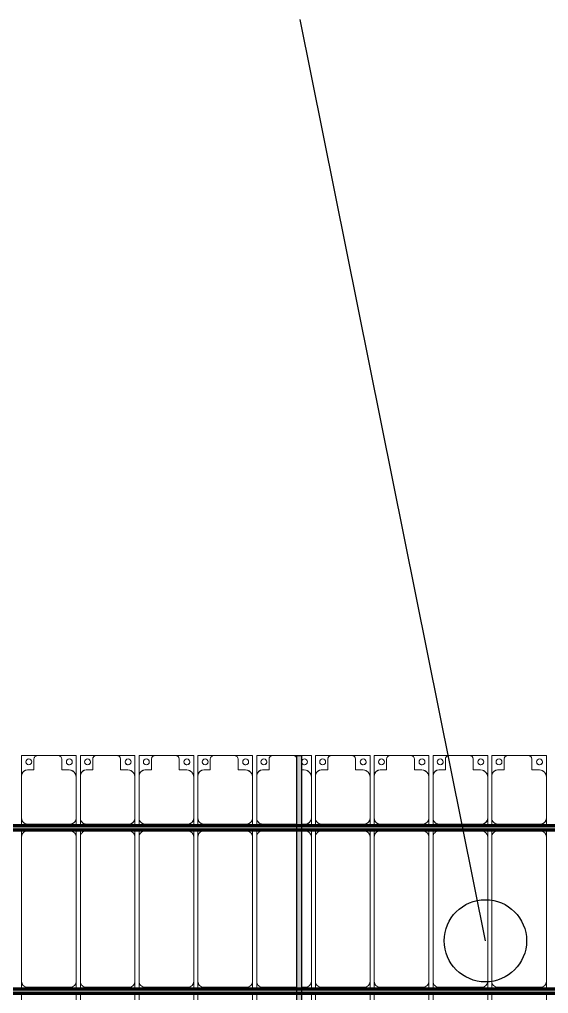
# Model space of a CAD drawing. Header units: millimetres. Extents: x -291190 to 146725, y 19759 to 185158.
# Drawn here: x -33923 to -29423, y 157191 to 165483 of the extents above; entities that cross this region are included whole.
import ezdxf

# ---------------------------------------------------------------- set-up
doc = ezdxf.new("R2010")
doc.units = ezdxf.units.MM
doc.layers.add('A-GENM', color=13, linetype='Continuous', lineweight=9)
doc.layers.add('S-BEAM', color=12, linetype='Continuous', lineweight=9)
doc.layers.add('GC-BICH NEO', color=6, linetype='Continuous')
doc.layers.add('GC-DAY NEO', color=5, linetype='Continuous')

# ---------------------------------------------------------------- blocks, each defined once
blk = doc.blocks.new('Dải phao đi lại kèm đỡ invester - DẢI PHAO ĐI LẠI-60252-KHUNG KẾT CẤU BÈ PIN 4')
at = {"layer": 'A-GENM', "color": 7}
for p, q in [((94258.4, 713.3), (94258.4, 769.7)), ((94258.4, 713.3), (94258.4, 769.7)), ((94723.4, 769.7), (94723.4, 713.3)), ((94723.4, 769.7), (94723.4, 713.3)), ((94758.4, 713.3), (94758.4, 769.7)), ((94758.4, 713.3), (94758.4, 769.7)), ((95223.4, 769.7), (95223.4, 713.3)), ((95223.4, 769.7), (95223.4, 713.3)), ((95258.4, 713.3), (95258.4, 769.7)), ((95258.4, 713.3), (95258.4, 769.7)), ((95723.4, 769.7), (95723.4, 713.3)), ((95723.4, 769.7), (95723.4, 713.3)), ((95758.4, 713.3), (95758.4, 769.7)), ((95758.4, 713.3), (95758.4, 769.7)), ((96223.4, 769.7), (96223.4, 713.3)), ((96223.4, 769.7), (96223.4, 713.3)), ((96258.4, 713.3), (96258.4, 769.7)), ((96258.4, 713.3), (96258.4, 769.7)), ((96723.4, 769.7), (96723.4, 713.3)), ((96723.4, 769.7), (96723.4, 713.3)), ((96758.4, 713.3), (96758.4, 769.7)), ((96758.4, 713.3), (96758.4, 769.7)), ((97223.4, 769.7), (97223.4, 713.3)), ((97223.4, 769.7), (97223.4, 713.3)), ((97258.4, 713.3), (97258.4, 769.7)), ((97258.4, 713.3), (97258.4, 769.7)), ((97723.4, 769.7), (97723.4, 713.3)), ((97723.4, 769.7), (97723.4, 713.3)), ((97758.4, 713.3), (97758.4, 769.7)), ((97758.4, 713.3), (97758.4, 769.7)), ((98223.4, 769.7), (98223.4, 713.3)), ((98223.4, 769.7), (98223.4, 713.3)), ((98258.4, 713.3), (98258.4, 769.7)), ((98258.4, 713.3), (98258.4, 769.7)), ((98723.4, 769.7), (98723.4, 713.3)), ((98723.4, 769.7), (98723.4, 713.3)), ((94258.4, 610.3), (94258.4, 673.3)), ((94258.4, 610.3), (94258.4, 673.3)), ((94723.4, 673.3), (94723.4, 610.3)), ((94723.4, 673.3), (94723.4, 610.3)), ((94758.4, 610.3), (94758.4, 673.3)), ((94758.4, 610.3), (94758.4, 673.3)), ((95223.4, 673.3), (95223.4, 610.3)), ((95223.4, 673.3), (95223.4, 610.3)), ((95258.4, 610.3), (95258.4, 673.3)), ((95258.4, 610.3), (95258.4, 673.3)), ((95723.4, 673.3), (95723.4, 610.3)), ((95723.4, 673.3), (95723.4, 610.3)), ((95758.4, 610.3), (95758.4, 673.3)), ((95758.4, 610.3), (95758.4, 673.3)), ((96223.4, 673.3), (96223.4, 610.3)), ((96223.4, 673.3), (96223.4, 610.3)), ((96258.4, 610.3), (96258.4, 673.3)), ((96258.4, 610.3), (96258.4, 673.3)), ((96723.4, 673.3), (96723.4, 610.3)), ((96723.4, 673.3), (96723.4, 610.3)), ((96758.4, 610.3), (96758.4, 673.3)), ((96758.4, 610.3), (96758.4, 673.3)), ((97223.4, 673.3), (97223.4, 610.3)), ((97223.4, 673.3), (97223.4, 610.3)), ((97258.4, 610.3), (97258.4, 673.3)), ((97258.4, 610.3), (97258.4, 673.3)), ((97723.4, 673.3), (97723.4, 610.3)), ((97723.4, 673.3), (97723.4, 610.3)), ((97758.4, 610.3), (97758.4, 673.3)), ((97758.4, 610.3), (97758.4, 673.3)), ((98223.4, 673.3), (98223.4, 610.3)), ((98223.4, 673.3), (98223.4, 610.3)), ((98258.4, 610.3), (98258.4, 673.3)), ((98258.4, 610.3), (98258.4, 673.3)), ((98723.4, 673.3), (98723.4, 610.3)), ((98723.4, 673.3), (98723.4, 610.3)), ((94258.4, 610.3), (94258.4, -620.3)), ((94673.4, 660.3), (94308.4, 660.3)), ((94723.4, -620.3), (94723.4, 610.3)), ((94758.4, 610.3), (94758.4, -620.3)), ((95173.4, 660.3), (94808.4, 660.3)), ((95223.4, -620.3), (95223.4, 610.3)), ((95258.4, 610.3), (95258.4, -620.3)), ((95673.4, 660.3), (95308.4, 660.3)), ((95723.4, -620.3), (95723.4, 610.3)), ((95758.4, 610.3), (95758.4, -620.3)), ((96173.4, 660.3), (95808.4, 660.3)), ((96223.4, -620.3), (96223.4, 610.3)), ((96258.4, 610.3), (96258.4, -620.3)), ((96341.4, 660.3), (96308.4, 660.3)), ((96673.4, 660.3), (96381.4, 660.3)), ((96723.4, -620.3), (96723.4, 610.3)), ((96758.4, 610.3), (96758.4, -620.3)), ((97173.4, 660.3), (96808.4, 660.3)), ((97223.4, -620.3), (97223.4, 610.3)), ((97258.4, 610.3), (97258.4, -620.3)), ((97673.4, 660.3), (97308.4, 660.3)), ((97723.4, -620.3), (97723.4, 610.3)), ((97758.4, 610.3), (97758.4, -620.3)), ((98173.4, 660.3), (97808.4, 660.3)), ((98223.4, -620.3), (98223.4, 610.3)), ((98258.4, 610.3), (98258.4, -620.3)), ((98673.4, 660.3), (98308.4, 660.3)), ((98723.4, -620.3), (98723.4, 610.3)), ((94258.4, -676.7), (94258.4, -620.3)), ((94258.4, -676.7), (94258.4, -620.3)), ((94723.4, -620.3), (94723.4, -676.7)), ((94723.4, -620.3), (94723.4, -676.7)), ((94758.4, -676.7), (94758.4, -620.3)), ((94758.4, -676.7), (94758.4, -620.3)), ((95223.4, -620.3), (95223.4, -676.7)), ((95223.4, -620.3), (95223.4, -676.7)), ((95258.4, -676.7), (95258.4, -620.3)), ((95258.4, -676.7), (95258.4, -620.3)), ((95723.4, -620.3), (95723.4, -676.7)), ((95723.4, -620.3), (95723.4, -676.7)), ((95758.4, -676.7), (95758.4, -620.3)), ((95758.4, -676.7), (95758.4, -620.3)), ((96223.4, -620.3), (96223.4, -676.7)), ((96223.4, -620.3), (96223.4, -676.7)), ((96258.4, -676.7), (96258.4, -620.3)), ((96258.4, -676.7), (96258.4, -620.3)), ((96723.4, -620.3), (96723.4, -676.7)), ((96723.4, -620.3), (96723.4, -676.7)), ((96758.4, -676.7), (96758.4, -620.3)), ((96758.4, -676.7), (96758.4, -620.3)), ((97223.4, -620.3), (97223.4, -676.7)), ((97223.4, -620.3), (97223.4, -676.7)), ((97258.4, -676.7), (97258.4, -620.3)), ((97258.4, -676.7), (97258.4, -620.3)), ((97723.4, -620.3), (97723.4, -676.7)), ((97723.4, -620.3), (97723.4, -676.7)), ((97758.4, -676.7), (97758.4, -620.3)), ((97758.4, -676.7), (97758.4, -620.3)), ((98223.4, -620.3), (98223.4, -676.7)), ((98223.4, -620.3), (98223.4, -676.7)), ((98258.4, -676.7), (98258.4, -620.3)), ((98258.4, -676.7), (98258.4, -620.3)), ((98723.4, -620.3), (98723.4, -676.7)), ((98723.4, -620.3), (98723.4, -676.7)), ((94258.4, -779.7), (94258.4, -716.7)), ((94258.4, -779.7), (94258.4, -716.7)), ((94308.4, -670.3), (94673.4, -670.3)), ((94673.4, -729.7), (94308.4, -729.7)), ((94723.4, -716.7), (94723.4, -779.7)), ((94723.4, -716.7), (94723.4, -779.7)), ((94758.4, -779.7), (94758.4, -716.7)), ((94758.4, -779.7), (94758.4, -716.7)), ((94808.4, -670.3), (95173.4, -670.3)), ((95173.4, -729.7), (94808.4, -729.7)), ((95223.4, -716.7), (95223.4, -779.7)), ((95223.4, -716.7), (95223.4, -779.7)), ((95258.4, -779.7), (95258.4, -716.7)), ((95258.4, -779.7), (95258.4, -716.7)), ((95308.4, -670.3), (95673.4, -670.3)), ((95673.4, -729.7), (95308.4, -729.7)), ((95723.4, -716.7), (95723.4, -779.7)), ((95723.4, -716.7), (95723.4, -779.7)), ((95758.4, -779.7), (95758.4, -716.7)), ((95758.4, -779.7), (95758.4, -716.7)), ((95808.4, -670.3), (96173.4, -670.3)), ((96173.4, -729.7), (95808.4, -729.7)), ((96223.4, -716.7), (96223.4, -779.7)), ((96223.4, -716.7), (96223.4, -779.7)), ((96258.4, -779.7), (96258.4, -716.7)), ((96258.4, -779.7), (96258.4, -716.7)), ((96308.4, -670.3), (96341.4, -670.3)), ((96341.4, -729.7), (96308.4, -729.7)), ((96381.4, -670.3), (96673.4, -670.3)), ((96673.4, -729.7), (96381.4, -729.7)), ((96723.4, -716.7), (96723.4, -779.7)), ((96723.4, -716.7), (96723.4, -779.7)), ((96758.4, -779.7), (96758.4, -716.7)), ((96758.4, -779.7), (96758.4, -716.7)), ((96808.4, -670.3), (97173.4, -670.3)), ((97173.4, -729.7), (96808.4, -729.7)), ((97223.4, -716.7), (97223.4, -779.7)), ((97223.4, -716.7), (97223.4, -779.7)), ((97258.4, -779.7), (97258.4, -716.7)), ((97258.4, -779.7), (97258.4, -716.7)), ((97308.4, -670.3), (97673.4, -670.3)), ((97673.4, -729.7), (97308.4, -729.7)), ((97723.4, -716.7), (97723.4, -779.7)), ((97723.4, -716.7), (97723.4, -779.7)), ((97758.4, -779.7), (97758.4, -716.7)), ((97758.4, -779.7), (97758.4, -716.7)), ((97808.4, -670.3), (98173.4, -670.3)), ((98173.4, -729.7), (97808.4, -729.7)), ((98223.4, -716.7), (98223.4, -779.7)), ((98223.4, -716.7), (98223.4, -779.7)), ((98258.4, -779.7), (98258.4, -716.7)), ((98258.4, -779.7), (98258.4, -716.7)), ((98308.4, -670.3), (98673.4, -670.3)), ((98673.4, -729.7), (98308.4, -729.7)), ((98723.4, -716.7), (98723.4, -779.7)), ((98723.4, -716.7), (98723.4, -779.7)), ((94258.4, -779.7), (94258.4, -1129.7)), ((94723.4, -1139.7), (94723.4, -779.7)), ((94758.4, -779.7), (94758.4, -1129.7)), ((95223.4, -1139.7), (95223.4, -779.7)), ((95258.4, -779.7), (95258.4, -1129.7)), ((95723.4, -1139.7), (95723.4, -779.7)), ((95758.4, -779.7), (95758.4, -1129.7)), ((96223.4, -1139.7), (96223.4, -779.7)), ((96258.4, -779.7), (96258.4, -1129.7)), ((96723.4, -1139.7), (96723.4, -779.7)), ((96758.4, -779.7), (96758.4, -1129.7)), ((97223.4, -1139.7), (97223.4, -779.7)), ((97258.4, -779.7), (97258.4, -1129.7)), ((97723.4, -1139.7), (97723.4, -779.7)), ((97758.4, -779.7), (97758.4, -1129.7)), ((98223.4, -1139.7), (98223.4, -779.7)), ((98258.4, -779.7), (98258.4, -1129.7)), ((98723.4, -1139.7), (98723.4, -779.7)), ((94258.4, -1312.2), (94258.4, -1129.7)), ((94258.4, -1129.7), (94258.4, -1312.2)), ((94723.4, -1139.7), (94723.4, -1312.2)), ((94723.4, -1312.2), (94723.4, -1139.7)), ((94758.4, -1312.2), (94758.4, -1129.7)), ((94758.4, -1129.7), (94758.4, -1312.2)), ((95223.4, -1139.7), (95223.4, -1312.2)), ((95223.4, -1312.2), (95223.4, -1139.7)), ((95258.4, -1312.2), (95258.4, -1129.7)), ((95258.4, -1129.7), (95258.4, -1312.2)), ((95723.4, -1139.7), (95723.4, -1312.2)), ((95723.4, -1312.2), (95723.4, -1139.7)), ((95758.4, -1312.2), (95758.4, -1129.7)), ((95758.4, -1129.7), (95758.4, -1312.2)), ((96223.4, -1139.7), (96223.4, -1312.2)), ((96223.4, -1312.2), (96223.4, -1139.7)), ((96258.4, -1312.2), (96258.4, -1129.7)), ((96258.4, -1129.7), (96258.4, -1312.2)), ((96723.4, -1139.7), (96723.4, -1312.2)), ((96723.4, -1312.2), (96723.4, -1139.7)), ((96758.4, -1312.2), (96758.4, -1129.7)), ((96758.4, -1129.7), (96758.4, -1312.2)), ((97223.4, -1139.7), (97223.4, -1312.2)), ((97223.4, -1312.2), (97223.4, -1139.7)), ((97258.4, -1312.2), (97258.4, -1129.7)), ((97258.4, -1129.7), (97258.4, -1312.2)), ((97723.4, -1139.7), (97723.4, -1312.2)), ((97723.4, -1312.2), (97723.4, -1139.7)), ((97758.4, -1312.2), (97758.4, -1129.7)), ((97758.4, -1129.7), (97758.4, -1312.2)), ((98223.4, -1139.7), (98223.4, -1312.2)), ((98223.4, -1312.2), (98223.4, -1139.7)), ((98258.4, -1312.2), (98258.4, -1129.7)), ((98258.4, -1129.7), (98258.4, -1312.2)), ((98723.4, -1139.7), (98723.4, -1312.2)), ((98723.4, -1312.2), (98723.4, -1139.7)), ((94318.4, -1189.7), (94381.8, -1189.7)), ((94381.8, -1189.7), (94381.8, -1282.2)), ((94618.2, -1282.2), (94618.2, -1189.7)), ((94618.2, -1189.7), (94673.4, -1189.7)), ((94818.4, -1189.7), (94881.8, -1189.7)), ((94881.8, -1189.7), (94881.8, -1282.2)), ((95118.2, -1282.2), (95118.2, -1189.7)), ((95118.2, -1189.7), (95173.4, -1189.7)), ((95318.4, -1189.7), (95381.8, -1189.7)), ((95381.8, -1189.7), (95381.8, -1282.2)), ((95618.2, -1282.2), (95618.2, -1189.7)), ((95618.2, -1189.7), (95673.4, -1189.7)), ((95818.4, -1189.7), (95881.8, -1189.7)), ((95881.8, -1189.7), (95881.8, -1282.2)), ((96118.2, -1282.2), (96118.2, -1189.7)), ((96118.2, -1189.7), (96173.4, -1189.7)), ((96318.4, -1189.7), (96341.4, -1189.7)), ((96381.8, -1189.7), (96381.8, -1282.2)), ((96618.2, -1282.2), (96618.2, -1189.7)), ((96618.2, -1189.7), (96673.4, -1189.7)), ((96818.4, -1189.7), (96881.8, -1189.7)), ((96881.8, -1189.7), (96881.8, -1282.2)), ((97118.2, -1282.2), (97118.2, -1189.7)), ((97118.2, -1189.7), (97173.4, -1189.7)), ((97318.4, -1189.7), (97381.8, -1189.7)), ((97381.8, -1189.7), (97381.8, -1282.2)), ((97618.2, -1282.2), (97618.2, -1189.7)), ((97618.2, -1189.7), (97673.4, -1189.7)), ((97818.4, -1189.7), (97881.8, -1189.7)), ((97881.8, -1189.7), (97881.8, -1282.2)), ((98118.2, -1282.2), (98118.2, -1189.7)), ((98118.2, -1189.7), (98173.4, -1189.7)), ((98318.4, -1189.7), (98381.8, -1189.7)), ((98381.8, -1189.7), (98381.8, -1282.2)), ((98618.2, -1282.2), (98618.2, -1189.7)), ((98618.2, -1189.7), (98673.4, -1189.7)), ((94411.8, -1312.2), (94258.4, -1312.2)), ((94258.4, -1312.2), (94411.8, -1312.2)), ((94411.8, -1312.2), (94588.2, -1312.2)), ((94723.4, -1312.2), (94588.2, -1312.2)), ((94588.2, -1312.2), (94723.2, -1312.2)), ((94911.8, -1312.2), (94758.4, -1312.2)), ((94758.4, -1312.2), (94911.8, -1312.2)), ((94911.8, -1312.2), (95088.2, -1312.2)), ((95223.4, -1312.2), (95088.2, -1312.2)), ((95088.2, -1312.2), (95223.4, -1312.2)), ((95411.8, -1312.2), (95258.4, -1312.2)), ((95258.4, -1312.2), (95411.8, -1312.2)), ((95411.8, -1312.2), (95588.2, -1312.2)), ((95723.4, -1312.2), (95588.2, -1312.2)), ((95588.2, -1312.2), (95723.4, -1312.2)), ((95911.8, -1312.2), (95758.4, -1312.2)), ((95758.4, -1312.2), (95911.8, -1312.2)), ((95911.8, -1312.2), (96088.2, -1312.2)), ((96223.4, -1312.2), (96088.2, -1312.2)), ((96088.2, -1312.2), (96223.4, -1312.2)), ((96341.4, -1312.2), (96258.4, -1312.2)), ((96258.4, -1312.2), (96341.4, -1312.2)), ((96411.8, -1312.2), (96381.4, -1312.2)), ((96381.4, -1312.2), (96411.8, -1312.2)), ((96411.8, -1312.2), (96588.2, -1312.2)), ((96723.4, -1312.2), (96588.2, -1312.2)), ((96588.2, -1312.2), (96723.4, -1312.2)), ((96911.8, -1312.2), (96758.4, -1312.2)), ((96758.4, -1312.2), (96911.8, -1312.2)), ((96911.8, -1312.2), (97088.2, -1312.2)), ((97223.4, -1312.2), (97088.2, -1312.2)), ((97088.2, -1312.2), (97223.4, -1312.2)), ((97411.8, -1312.2), (97258.4, -1312.2)), ((97258.4, -1312.2), (97411.8, -1312.2)), ((97411.8, -1312.2), (97588.2, -1312.2)), ((97723.4, -1312.2), (97588.2, -1312.2)), ((97588.2, -1312.2), (97723.4, -1312.2)), ((97911.8, -1312.2), (97758.4, -1312.2)), ((97758.4, -1312.2), (97911.8, -1312.2)), ((97911.8, -1312.2), (98088.2, -1312.2)), ((98223.4, -1312.2), (98088.2, -1312.2)), ((98088.2, -1312.2), (98223.4, -1312.2)), ((98411.8, -1312.2), (98258.4, -1312.2)), ((98258.4, -1312.2), (98411.8, -1312.2)), ((98411.8, -1312.2), (98588.2, -1312.2)), ((98723.4, -1312.2), (98588.2, -1312.2)), ((98588.2, -1312.2), (98723.4, -1312.2))]:
    blk.add_line(p, q, dxfattribs=at)
for centre, radius, start, end in [((94308.4, 610.3), 50, 90, 180), ((94308.4, 610.3), 50, 150, 180), ((94308.4, 610.3), 50, 105, 120), ((94673.4, 610.3), 50, 360, 90), ((94673.4, 610.3), 50, 60, 90), ((94673.4, 610.3), 50, 15, 30), ((94808.4, 610.3), 50, 90, 180), ((94808.4, 610.3), 50, 150, 180), ((94808.4, 610.3), 50, 105, 120), ((95173.4, 610.3), 50, 360, 90), ((95173.4, 610.3), 50, 60, 90), ((95173.4, 610.3), 50, 15, 30), ((95308.4, 610.3), 50, 90, 180), ((95308.4, 610.3), 50, 150, 180), ((95308.4, 610.3), 50, 105, 120), ((95673.4, 610.3), 50, 360, 90), ((95673.4, 610.3), 50, 60, 90), ((95673.4, 610.3), 50, 15, 30), ((95808.4, 610.3), 50, 90, 180), ((95808.4, 610.3), 50, 150, 180), ((95808.4, 610.3), 50, 105, 120), ((96173.4, 610.3), 50, 360, 90), ((96173.4, 610.3), 50, 60, 90), ((96173.4, 610.3), 50, 15, 30), ((96308.4, 610.3), 50, 90, 180), ((96308.4, 610.3), 50, 150, 180), ((96308.4, 610.3), 50, 105, 120), ((96673.4, 610.3), 50, 360, 90), ((96673.4, 610.3), 50, 60, 90), ((96673.4, 610.3), 50, 15, 30), ((96808.4, 610.3), 50, 90, 180), ((96808.4, 610.3), 50, 150, 180), ((96808.4, 610.3), 50, 105, 120), ((97173.4, 610.3), 50, 360, 90), ((97173.4, 610.3), 50, 60, 90), ((97173.4, 610.3), 50, 15, 30), ((97308.4, 610.3), 50, 90, 180), ((97308.4, 610.3), 50, 150, 180), ((97308.4, 610.3), 50, 105, 120), ((97673.4, 610.3), 50, 360, 90), ((97673.4, 610.3), 50, 60, 90), ((97673.4, 610.3), 50, 15, 30), ((97808.4, 610.3), 50, 90, 180), ((97808.4, 610.3), 50, 150, 180), ((97808.4, 610.3), 50, 105, 120), ((98173.4, 610.3), 50, 360, 90), ((98173.4, 610.3), 50, 60, 90), ((98173.4, 610.3), 50, 15, 30), ((98308.4, 610.3), 50, 90, 180), ((98308.4, 610.3), 50, 150, 180), ((98308.4, 610.3), 50, 105, 120), ((98673.4, 610.3), 50, 360, 90), ((98673.4, 610.3), 50, 60, 90), ((98673.4, 610.3), 50, 15, 30), ((94308.4, -620.3), 50, 180, 270), ((94308.4, -620.3), 50, 195, 210), ((94673.4, -620.3), 50, 270, 0), ((94673.4, -620.3), 50, 330, 345), ((94808.4, -620.3), 50, 180, 270), ((94808.4, -620.3), 50, 195, 210), ((95173.4, -620.3), 50, 270, 0), ((95173.4, -620.3), 50, 330, 0), ((95308.4, -620.3), 50, 180, 270), ((95308.4, -620.3), 50, 195, 210), ((95673.4, -620.3), 50, 270, 0), ((95673.4, -620.3), 50, 330, 0), ((95808.4, -620.3), 50, 180, 270), ((95808.4, -620.3), 50, 195, 210), ((96173.4, -620.3), 50, 270, 0), ((96173.4, -620.3), 50, 330, 0), ((96308.4, -620.3), 50, 180, 270), ((96308.4, -620.3), 50, 195, 210), ((96673.4, -620.3), 50, 270, 0), ((96673.4, -620.3), 50, 330, 0), ((96808.4, -620.3), 50, 180, 270), ((96808.4, -620.3), 50, 195, 210), ((97173.4, -620.3), 50, 270, 0), ((97173.4, -620.3), 50, 330, 0), ((97308.4, -620.3), 50, 180, 270), ((97308.4, -620.3), 50, 195, 210), ((97673.4, -620.3), 50, 270, 0), ((97673.4, -620.3), 50, 330, 0), ((97808.4, -620.3), 50, 180, 270), ((97808.4, -620.3), 50, 195, 210), ((98173.4, -620.3), 50, 270, 0), ((98173.4, -620.3), 50, 330, 0), ((98308.4, -620.3), 50, 180, 270), ((98308.4, -620.3), 50, 195, 210), ((98673.4, -620.3), 50, 270, 0), ((98673.4, -620.3), 50, 330, 0), ((94308.4, -779.7), 50, 90, 180), ((94308.4, -779.7), 50, 90, 165), ((94308.4, -620.3), 50, 240, 270), ((94673.4, -620.3), 50, 270, 300), ((94673.4, -779.7), 50, 360, 90), ((94673.4, -779.7), 50, 15, 90), ((94808.4, -779.7), 50, 90, 180), ((94808.4, -779.7), 50, 90, 165), ((94808.4, -620.3), 50, 240, 270), ((95173.4, -620.3), 50, 270, 300), ((95173.4, -779.7), 50, 360, 90), ((95173.4, -779.7), 50, 15, 90), ((95308.4, -779.7), 50, 90, 180), ((95308.4, -779.7), 50, 90, 165), ((95308.4, -620.3), 50, 240, 270), ((95673.4, -620.3), 50, 270, 300), ((95673.4, -779.7), 50, 360, 90), ((95673.4, -779.7), 50, 15, 90), ((95808.4, -779.7), 50, 90, 180), ((95808.4, -779.7), 50, 90, 165), ((95808.4, -620.3), 50, 240, 270), ((96173.4, -620.3), 50, 270, 300), ((96173.4, -779.7), 50, 360, 90), ((96173.4, -779.7), 50, 15, 90), ((96308.4, -779.7), 50, 90, 180), ((96308.4, -779.7), 50, 90, 165), ((96308.4, -620.3), 50, 240, 270), ((96673.4, -620.3), 50, 270, 300), ((96673.4, -779.7), 50, 360, 90), ((96673.4, -779.7), 50, 15, 90), ((96808.4, -779.7), 50, 90, 180), ((96808.4, -779.7), 50, 90, 165), ((96808.4, -620.3), 50, 240, 270), ((97173.4, -620.3), 50, 270, 300), ((97173.4, -779.7), 50, 360, 90), ((97173.4, -779.7), 50, 15, 90), ((97308.4, -779.7), 50, 90, 180), ((97308.4, -779.7), 50, 90, 165), ((97308.4, -620.3), 50, 240, 270), ((97673.4, -620.3), 50, 270, 300), ((97673.4, -779.7), 50, 360, 90), ((97673.4, -779.7), 50, 15, 90), ((97808.4, -779.7), 50, 90, 180), ((97808.4, -779.7), 50, 90, 165), ((97808.4, -620.3), 50, 240, 270), ((98173.4, -620.3), 50, 270, 300), ((98173.4, -779.7), 50, 360, 90), ((98173.4, -779.7), 50, 15, 90), ((98308.4, -779.7), 50, 90, 180), ((98308.4, -779.7), 50, 90, 165), ((98308.4, -620.3), 50, 240, 270), ((98673.4, -620.3), 50, 270, 300), ((98673.4, -779.7), 50, 360, 90), ((98673.4, -779.7), 50, 15, 90), ((94318.4, -1129.7), 60, 180, 270), ((94318.4, -1129.7), 60, 210, 270), ((94673.4, -1139.7), 50, 270, 360), ((94673.4, -1139.7), 50, 270, 345), ((94818.4, -1129.7), 60, 180, 270), ((94818.4, -1129.7), 60, 210, 270), ((95173.4, -1139.7), 50, 270, 360), ((95173.4, -1139.7), 50, 270, 345), ((95318.4, -1129.7), 60, 180, 270), ((95318.4, -1129.7), 60, 210, 270), ((95673.4, -1139.7), 50, 270, 360), ((95673.4, -1139.7), 50, 270, 345), ((95818.4, -1129.7), 60, 180, 270), ((95818.4, -1129.7), 60, 210, 270), ((96173.4, -1139.7), 50, 270, 360), ((96173.4, -1139.7), 50, 270, 345), ((96318.4, -1129.7), 60, 180, 270), ((96318.4, -1129.7), 60, 210, 270), ((96673.4, -1139.7), 50, 270, 360), ((96673.4, -1139.7), 50, 270, 345), ((96818.4, -1129.7), 60, 180, 270), ((96818.4, -1129.7), 60, 210, 270), ((97173.4, -1139.7), 50, 270, 360), ((97173.4, -1139.7), 50, 270, 345), ((97318.4, -1129.7), 60, 180, 270), ((97318.4, -1129.7), 60, 210, 270), ((97673.4, -1139.7), 50, 270, 360), ((97673.4, -1139.7), 50, 270, 345), ((97818.4, -1129.7), 60, 180, 270), ((97818.4, -1129.7), 60, 210, 270), ((98173.4, -1139.7), 50, 270, 360), ((98173.4, -1139.7), 50, 270, 345), ((98318.4, -1129.7), 60, 180, 270), ((98318.4, -1129.7), 60, 210, 270), ((98673.4, -1139.7), 50, 270, 360), ((98673.4, -1139.7), 50, 270, 345), ((94316.8, -1258.6), 25, 90, 270), ((94316.8, -1258.6), 25, 90, 165), ((94316.8, -1258.6), 25, 270, 90), ((94316.8, -1258.6), 25, 75, 90), ((94316.8, -1258.6), 25, 15, 60), ((94661.8, -1258.6), 25, 90, 270), ((94661.8, -1258.6), 25, 90, 165), ((94661.8, -1258.6), 25, 270, 90), ((94661.8, -1258.6), 25, 15, 90), ((94673.4, -1139.7), 50, 300, 315), ((94673.4, -1139.7), 50, 300, 315), ((94816.8, -1258.6), 25, 90, 270), ((94816.8, -1258.6), 25, 90, 165), ((94816.8, -1258.6), 25, 270, 90), ((94816.8, -1258.6), 25, 75, 90), ((94816.8, -1258.6), 25, 15, 60), ((95161.8, -1258.6), 25, 90, 270), ((95161.8, -1258.6), 25, 90, 165), ((95161.8, -1258.6), 25, 270, 90), ((95161.8, -1258.6), 25, 15, 90), ((95173.4, -1139.7), 50, 300, 315), ((95173.4, -1139.7), 50, 300, 315), ((95316.8, -1258.6), 25, 90, 270), ((95316.8, -1258.6), 25, 90, 165), ((95316.8, -1258.6), 25, 270, 90), ((95316.8, -1258.6), 25, 75, 90), ((95316.8, -1258.6), 25, 15, 60), ((95661.8, -1258.6), 25, 90, 270), ((95661.8, -1258.6), 25, 90, 165), ((95661.8, -1258.6), 25, 270, 90), ((95661.8, -1258.6), 25, 15, 90), ((95673.4, -1139.7), 50, 300, 315), ((95673.4, -1139.7), 50, 300, 315), ((95816.8, -1258.6), 25, 90, 270), ((95816.8, -1258.6), 25, 90, 165), ((95816.8, -1258.6), 25, 270, 90), ((95816.8, -1258.6), 25, 75, 90), ((95816.8, -1258.6), 25, 15, 60), ((96161.8, -1258.6), 25, 90, 270), ((96161.8, -1258.6), 25, 90, 165), ((96161.8, -1258.6), 25, 270, 90), ((96161.8, -1258.6), 25, 15, 90), ((96173.4, -1139.7), 50, 300, 315), ((96173.4, -1139.7), 50, 300, 315), ((96316.8, -1258.6), 25, 90, 270), ((96316.8, -1258.6), 25, 90, 165), ((96316.8, -1258.6), 25, 15, 90), ((96316.8, -1258.6), 25, 75, 90), ((96316.8, -1258.6), 25, 15, 60), ((96661.8, -1258.6), 25, 90, 270), ((96661.8, -1258.6), 25, 90, 165), ((96661.8, -1258.6), 25, 270, 90), ((96661.8, -1258.6), 25, 15, 90), ((96673.4, -1139.7), 50, 300, 315), ((96673.4, -1139.7), 50, 300, 315), ((96816.8, -1258.6), 25, 90, 270), ((96816.8, -1258.6), 25, 90, 165), ((96816.8, -1258.6), 25, 270, 90), ((96816.8, -1258.6), 25, 75, 90), ((96816.8, -1258.6), 25, 15, 60), ((97161.8, -1258.6), 25, 90, 270), ((97161.8, -1258.6), 25, 90, 165), ((97161.8, -1258.6), 25, 270, 90), ((97161.8, -1258.6), 25, 15, 90), ((97173.4, -1139.7), 50, 300, 315), ((97173.4, -1139.7), 50, 300, 315), ((97316.8, -1258.6), 25, 90, 270), ((97316.8, -1258.6), 25, 90, 165), ((97316.8, -1258.6), 25, 270, 90), ((97316.8, -1258.6), 25, 75, 90), ((97316.8, -1258.6), 25, 15, 60), ((97661.8, -1258.6), 25, 90, 270), ((97661.8, -1258.6), 25, 90, 165), ((97661.8, -1258.6), 25, 270, 90), ((97661.8, -1258.6), 25, 15, 90), ((97673.4, -1139.7), 50, 300, 315), ((97673.4, -1139.7), 50, 300, 315), ((97816.8, -1258.6), 25, 90, 270), ((97816.8, -1258.6), 25, 90, 165), ((97816.8, -1258.6), 25, 270, 90), ((97816.8, -1258.6), 25, 75, 90), ((97816.8, -1258.6), 25, 15, 60), ((98161.8, -1258.6), 25, 90, 270), ((98161.8, -1258.6), 25, 90, 165), ((98161.8, -1258.6), 25, 270, 90), ((98161.8, -1258.6), 25, 15, 90), ((98173.4, -1139.7), 50, 300, 315), ((98173.4, -1139.7), 50, 300, 315), ((98316.8, -1258.6), 25, 90, 270), ((98316.8, -1258.6), 25, 90, 165), ((98316.8, -1258.6), 25, 270, 90), ((98316.8, -1258.6), 25, 75, 90), ((98316.8, -1258.6), 25, 15, 60), ((98661.8, -1258.6), 25, 90, 270), ((98661.8, -1258.6), 25, 90, 165), ((98661.8, -1258.6), 25, 270, 90), ((98661.8, -1258.6), 25, 15, 90), ((98673.4, -1139.7), 50, 300, 315), ((98673.4, -1139.7), 50, 300, 315), ((94316.8, -1258.6), 25, 180, 270), ((94316.8, -1258.6), 25, 270, 360), ((94411.8, -1282.2), 30, 180, 270), ((94411.8, -1282.2), 30, 195, 225), ((94411.8, -1282.2), 30, 195, 255), ((94411.8, -1282.2), 30, 195, 225), ((94411.8, -1282.2), 30, 240, 255), ((94411.8, -1282.2), 30, 240, 255), ((94588.2, -1282.2), 30, 270, 0), ((94588.2, -1282.2), 30, 285, 345), ((94588.2, -1282.2), 30, 285, 300), ((94588.2, -1282.2), 30, 285, 300), ((94588.2, -1282.2), 30, 330, 345), ((94588.2, -1282.2), 30, 330, 345), ((94661.8, -1258.6), 25, 180, 270), ((94661.8, -1258.6), 25, 270, 0), ((94816.8, -1258.6), 25, 180, 270), ((94816.8, -1258.6), 25, 270, 360), ((94911.8, -1282.2), 30, 180, 270), ((94911.8, -1282.2), 30, 195, 225), ((94911.8, -1282.2), 30, 195, 255), ((94911.8, -1282.2), 30, 195, 225), ((94911.8, -1282.2), 30, 240, 255), ((94911.8, -1282.2), 30, 240, 255), ((95088.2, -1282.2), 30, 270, 0), ((95088.2, -1282.2), 30, 285, 345), ((95088.2, -1282.2), 30, 285, 300), ((95088.2, -1282.2), 30, 285, 300), ((95088.2, -1282.2), 30, 330, 345), ((95088.2, -1282.2), 30, 330, 345), ((95161.8, -1258.6), 25, 180, 270), ((95161.8, -1258.6), 25, 270, 0), ((95316.8, -1258.6), 25, 180, 270), ((95316.8, -1258.6), 25, 270, 360), ((95411.8, -1282.2), 30, 180, 270), ((95411.8, -1282.2), 30, 195, 225), ((95411.8, -1282.2), 30, 195, 255), ((95411.8, -1282.2), 30, 195, 225), ((95411.8, -1282.2), 30, 240, 255), ((95411.8, -1282.2), 30, 240, 255), ((95588.2, -1282.2), 30, 270, 0), ((95588.2, -1282.2), 30, 285, 345), ((95588.2, -1282.2), 30, 285, 300), ((95588.2, -1282.2), 30, 285, 300), ((95588.2, -1282.2), 30, 330, 345), ((95588.2, -1282.2), 30, 330, 345), ((95661.8, -1258.6), 25, 180, 270), ((95661.8, -1258.6), 25, 270, 0), ((95816.8, -1258.6), 25, 180, 270), ((95816.8, -1258.6), 25, 270, 360), ((95911.8, -1282.2), 30, 180, 270), ((95911.8, -1282.2), 30, 195, 225), ((95911.8, -1282.2), 30, 195, 255), ((95911.8, -1282.2), 30, 195, 225), ((95911.8, -1282.2), 30, 240, 255), ((95911.8, -1282.2), 30, 240, 255), ((96088.2, -1282.2), 30, 270, 0), ((96088.2, -1282.2), 30, 285, 345), ((96088.2, -1282.2), 30, 285, 300), ((96088.2, -1282.2), 30, 285, 300), ((96088.2, -1282.2), 30, 330, 345), ((96088.2, -1282.2), 30, 330, 345), ((96161.8, -1258.6), 25, 180, 270), ((96161.8, -1258.6), 25, 270, 0), ((96316.8, -1258.6), 25, 180, 270), ((96316.8, -1258.6), 25, 270, 345), ((96316.8, -1258.6), 25, 270, 345), ((96411.8, -1282.2), 30, 180, 270), ((96411.8, -1282.2), 30, 195, 225), ((96411.8, -1282.2), 30, 195, 255), ((96411.8, -1282.2), 30, 195, 225), ((96411.8, -1282.2), 30, 240, 255), ((96411.8, -1282.2), 30, 240, 255), ((96588.2, -1282.2), 30, 270, 0), ((96588.2, -1282.2), 30, 285, 345), ((96588.2, -1282.2), 30, 285, 300), ((96588.2, -1282.2), 30, 285, 300), ((96588.2, -1282.2), 30, 330, 345), ((96588.2, -1282.2), 30, 330, 345), ((96661.8, -1258.6), 25, 180, 270), ((96661.8, -1258.6), 25, 270, 0), ((96816.8, -1258.6), 25, 180, 270), ((96816.8, -1258.6), 25, 270, 360), ((96911.8, -1282.2), 30, 180, 270), ((96911.8, -1282.2), 30, 195, 225), ((96911.8, -1282.2), 30, 195, 255), ((96911.8, -1282.2), 30, 195, 225), ((96911.8, -1282.2), 30, 240, 255), ((96911.8, -1282.2), 30, 240, 255), ((97088.2, -1282.2), 30, 270, 0), ((97088.2, -1282.2), 30, 285, 345), ((97088.2, -1282.2), 30, 285, 300), ((97088.2, -1282.2), 30, 285, 300), ((97088.2, -1282.2), 30, 330, 345), ((97088.2, -1282.2), 30, 330, 345), ((97161.8, -1258.6), 25, 180, 270), ((97161.8, -1258.6), 25, 270, 0), ((97316.8, -1258.6), 25, 180, 270), ((97316.8, -1258.6), 25, 270, 360), ((97411.8, -1282.2), 30, 180, 270), ((97411.8, -1282.2), 30, 195, 225), ((97411.8, -1282.2), 30, 195, 255), ((97411.8, -1282.2), 30, 195, 225), ((97411.8, -1282.2), 30, 240, 255), ((97411.8, -1282.2), 30, 240, 255), ((97588.2, -1282.2), 30, 270, 0), ((97588.2, -1282.2), 30, 285, 345), ((97588.2, -1282.2), 30, 285, 300), ((97588.2, -1282.2), 30, 285, 300), ((97588.2, -1282.2), 30, 330, 345), ((97588.2, -1282.2), 30, 330, 345), ((97661.8, -1258.6), 25, 180, 270), ((97661.8, -1258.6), 25, 270, 0), ((97816.8, -1258.6), 25, 180, 270), ((97816.8, -1258.6), 25, 270, 360), ((97911.8, -1282.2), 30, 180, 270), ((97911.8, -1282.2), 30, 195, 225), ((97911.8, -1282.2), 30, 195, 255), ((97911.8, -1282.2), 30, 195, 225), ((97911.8, -1282.2), 30, 240, 255), ((97911.8, -1282.2), 30, 240, 255), ((98088.2, -1282.2), 30, 270, 0), ((98088.2, -1282.2), 30, 285, 345), ((98088.2, -1282.2), 30, 285, 300), ((98088.2, -1282.2), 30, 285, 300), ((98088.2, -1282.2), 30, 330, 345), ((98088.2, -1282.2), 30, 330, 345), ((98161.8, -1258.6), 25, 180, 270), ((98161.8, -1258.6), 25, 270, 0), ((98316.8, -1258.6), 25, 180, 270), ((98316.8, -1258.6), 25, 270, 360), ((98411.8, -1282.2), 30, 180, 270), ((98411.8, -1282.2), 30, 195, 225), ((98411.8, -1282.2), 30, 195, 255), ((98411.8, -1282.2), 30, 195, 225), ((98411.8, -1282.2), 30, 240, 255), ((98411.8, -1282.2), 30, 240, 255), ((98588.2, -1282.2), 30, 270, 0), ((98588.2, -1282.2), 30, 285, 345), ((98588.2, -1282.2), 30, 285, 300), ((98588.2, -1282.2), 30, 285, 300), ((98588.2, -1282.2), 30, 330, 345), ((98588.2, -1282.2), 30, 330, 345), ((98661.8, -1258.6), 25, 180, 270), ((98661.8, -1258.6), 25, 270, 0)]:
    blk.add_arc(centre, radius, start, end, dxfattribs=at)
blk = doc.blocks.new('Dầm C52 - Dầm C52-74423-KHUNG KẾT CẤU BÈ PIN 4')
at = {"layer": 'S-BEAM', "lineweight": 140}
blk.add_hatch(color=1, dxfattribs=at).paths.add_polyline_path([(-153612.4, 20), (-153612.4, -20), (153612.4, -20), (153612.4, 20), (-152772.8, 20)])
at = {"layer": 'S-BEAM', "color": 1, "lineweight": 140}
for p, q in [((-153612.4, 20), (153612.4, 20)), ((153612.4, -20), (-153612.4, -20))]:
    blk.add_line(p, q, dxfattribs=at)
blk = doc.blocks.new('Dầm C52 - Hộp 40x60-62905-KHUNG KẾT CẤU BÈ PIN 4')
at = {"layer": 'S-BEAM', "lineweight": 25}
blk.add_hatch(color=4, dxfattribs=at).paths.add_polyline_path([(-37712.2, -20), (37712.2, -20), (37712.2, 20), (-37712.2, 20)])
at = {"layer": 'S-BEAM', "color": 4, "lineweight": 25}
for p, q in [((-37712.2, 20), (37712.2, 20)), ((37712.2, 20), (37712.2, -20)), ((37712.2, -20), (-37712.2, -20))]:
    blk.add_line(p, q, dxfattribs=at)
blk = doc.blocks.new('Dầm C52 - Dầm C52-V30-KHUNG KẾT CẤU BÈ PIN 4')
at = {"layer": 'S-BEAM', "lineweight": 140}
blk.add_hatch(color=1, dxfattribs=at).paths.add_polyline_path([(-153612.4, 20), (-153612.4, -20), (153612.4, -20), (153612.4, 20), (-152772.8, 20)])
at = {"layer": 'S-BEAM', "color": 1, "lineweight": 140}
for p, q in [((-153612.4, 20), (153612.4, 20)), ((153612.4, -20), (-153612.4, -20))]:
    blk.add_line(p, q, dxfattribs=at)

msp = doc.modelspace()

# ---------------------------------------------------------------- linework, layer by layer
at = {"layer": 'GC-BICH NEO'}
msp.add_circle((-29960.1, 157640.2), 350, dxfattribs=at)
at = {"layer": 'GC-DAY NEO'}
msp.add_line((-29960.1, 157640.2), (-31536, 165483.4), dxfattribs=at)

# ---------------------------------------------------------------- block references
at = {"layer": 'A-GENM', "color": 7, "rotation": 180}
msp.add_blockref('Dải phao đi lại kèm đỡ invester - DẢI PHAO ĐI LẠI-60252-KHUNG KẾT CẤU BÈ PIN 4', (64817.6, 157904.6), dxfattribs=at)
at = {"layer": 'S-BEAM', "color": 4, "lineweight": 25, "rotation": 89.99999999999977}
msp.add_blockref('Dầm C52 - Hộp 40x60-62905-KHUNG KẾT CẤU BÈ PIN 4', (-31543.8, 121504.6), dxfattribs=at)
at = {"layer": 'S-BEAM', "color": 1, "lineweight": 140, "rotation": 180}
for name, p in [('Dầm C52 - Dầm C52-V30-KHUNG KẾT CẤU BÈ PIN 4', (-88196.3, 158601.2)), ('Dầm C52 - Dầm C52-74423-KHUNG KẾT CẤU BÈ PIN 4', (-88196.3, 157211.2))]:
    msp.add_blockref(name, p, dxfattribs=at)

doc.saveas('drawing.dxf')
